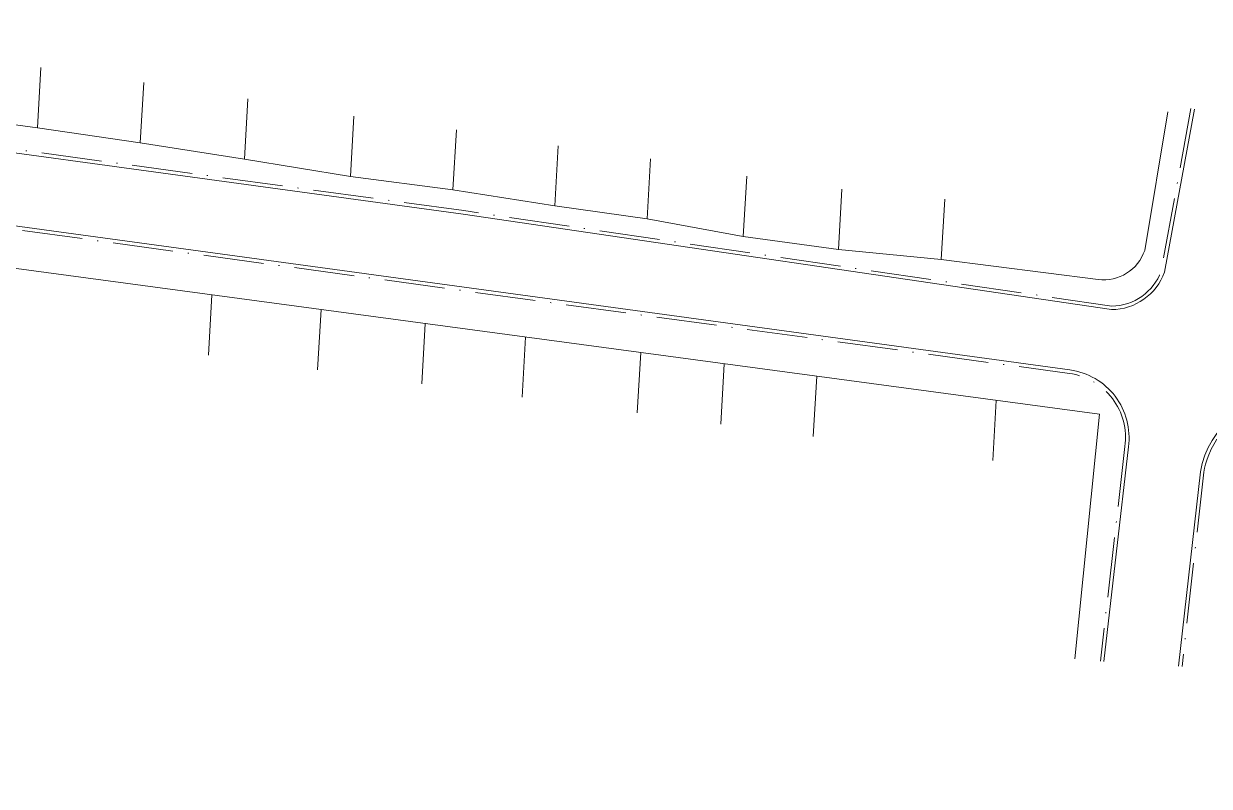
# Model space of a CAD drawing. Header units: metres. Extents: x 359101 to 360669, y 7352318 to 7353133.
# Drawn here: x 359363.7 to 359481.7, y 7352949.1 to 7353025 of the extents above; entities that cross this region are included whole.
import ezdxf

# ---------------------------------------------------------------- set-up
doc = ezdxf.new("R2010")
doc.units = ezdxf.units.M
doc.header["$LTSCALE"] = 2.5
doc.linetypes.add('AVT-LIN-GUIA DE RUA', pattern=[1.44, 0.96, -0.24, 0, -0.24])
for name, color, linetype, lineweight, true_color in [('AVT-LT-URB-DIVISA TERRENO OU AL PREDIAL', 251, 'Continuous', 13, 0x5c5c5c), ('AVT-LT-VIA-GUIA', 8, 'AVT-LIN-GUIA DE RUA', 15, 0x6e6e6e), ('AVT-LT-VIA-SARJETA', 253, 'Continuous', 0, 0xa6a6a6)]:
    doc.layers.add(name, color=color, linetype=linetype, lineweight=lineweight, true_color=true_color)

msp = doc.modelspace()

# ---------------------------------------------------------------- linework, layer by layer
at = {"layer": 'AVT-LT-URB-DIVISA TERRENO OU AL PREDIAL', "flags": 128}
for points in [[(359353.17, 7353065.73), (359337.81, 7353066.93, 0.348438), (359330.52, 7353060.23), (359328.12, 7353038.79), (359326.83, 7353021.47, 0.388494), (359329.09, 7353019.3), (359335.72, 7353018.59), (359345.34, 7353017.39), (359354.7, 7353016.01), (359365.06, 7353014.63), (359375.28, 7353013.14), (359385.65, 7353011.52), (359396.2, 7353009.78), (359406.4, 7353008.44), (359416.54, 7353006.85), (359425.74, 7353005.56), (359435.3, 7353003.81), (359444.77, 7353002.53), (359455.01, 7353001.53), (359470.62, 7352999.53, 0.35821), (359475.26, 7353002.43), (359477.56, 7353016.22)], [(359470.75, 7352986.12), (359327.92, 7353005.32, 0.343149), (359321.46, 7353001.55), (359315.81, 7352960.02, 0.414333), (359319.68, 7352955.39), (359333.81, 7352953.73)]]:
    msp.add_lwpolyline(points, format="xyb", dxfattribs=at)
at = {"layer": 'AVT-LT-URB-DIVISA TERRENO OU AL PREDIAL', "ltscale": 2.5}
for points in [[(359365.41, 7353020.62), (359365.06, 7353014.63)], [(359375.63, 7353019.13), (359375.28, 7353013.14)], [(359385.99, 7353017.51), (359385.65, 7353011.52)], [(359396.55, 7353015.77), (359396.2, 7353009.78)], [(359406.75, 7353014.43), (359406.4, 7353008.44)], [(359416.89, 7353012.84), (359416.54, 7353006.85)], [(359426.08, 7353011.55), (359425.74, 7353005.56)], [(359435.65, 7353009.8), (359435.3, 7353003.81)], [(359445.12, 7353008.52), (359444.77, 7353002.53)], [(359455.36, 7353007.52), (359455.01, 7353001.53)], [(359382.42, 7352997.99), (359382.08, 7352992)], [(359393.29, 7352996.53), (359392.94, 7352990.54)], [(359403.65, 7352995.14), (359403.3, 7352989.15)], [(359413.64, 7352993.8), (359413.29, 7352987.81)], [(359425.1, 7352992.26), (359424.75, 7352986.27)], [(359433.42, 7352991.14), (359433.07, 7352985.15)], [(359442.62, 7352989.9), (359442.27, 7352983.91)], [(359460.48, 7352987.5), (359460.14, 7352981.51)]]:
    msp.add_lwpolyline(points, dxfattribs=at)
at = {"layer": 'AVT-LT-URB-DIVISA TERRENO OU AL PREDIAL', "flags": 128}
msp.add_lwpolyline([(359468.29, 7352961.79), (359470.75, 7352986.12)], dxfattribs=at)
at = {"layer": 'AVT-LT-VIA-GUIA', "ltscale": 2.5}
for points in [[(359479.86, 7353016.55), (359476.9, 7353000.35, -0.309394), (359471.98, 7352996.88), (359407.49, 7353006.38), (359328.33, 7353017.21, -0.363198), (359323.3, 7353023.55), (359327.8, 7353064.55, -0.317658), (359336.89, 7353071.83), (359352.05, 7353071.08)], [(359333.4, 7352951.53), (359317.52, 7352953.01, -0.445018), (359314.05, 7352957.67), (359318.45, 7353001.65, -0.40431), (359327.51, 7353009.33), (359467.77, 7352990.18, -0.414951), (359473.29, 7352982.91), (359470.85, 7352961.54)], [(359616.69, 7352949.34), (359627.28, 7352960.33, 0.634985), (359623.82, 7352969.4), (359490.33, 7352987.17, 0.405792), (359481.14, 7352980.35), (359478.98, 7352961.03)]]:
    msp.add_lwpolyline(points, format="xyb", dxfattribs=at)
at = {"layer": 'AVT-LT-VIA-SARJETA', "ltscale": 2.5}
for points in [[(359480.21, 7353016.49), (359477.24, 7353000.26, -0.312284), (359471.95, 7352996.53), (359407.44, 7353006.03), (359328.27, 7353016.86, -0.364336), (359322.95, 7353023.57), (359327.45, 7353064.61, -0.318964), (359336.89, 7353072.18), (359352.07, 7353071.43)], [(359333.37, 7352951.18), (359317.49, 7352952.67, -0.443796), (359313.7, 7352957.72), (359318.1, 7353001.68, -0.404715), (359327.55, 7353009.67), (359467.82, 7352990.53, -0.414763), (359473.64, 7352982.87), (359471.2, 7352961.5)], [(359616.94, 7352949.1), (359627.53, 7352960.09, 0.634357), (359623.86, 7352969.75), (359490.38, 7352987.51, 0.406091), (359480.8, 7352980.39), (359478.63, 7352961.06)]]:
    msp.add_lwpolyline(points, format="xyb", dxfattribs=at)

doc.saveas('drawing.dxf')
